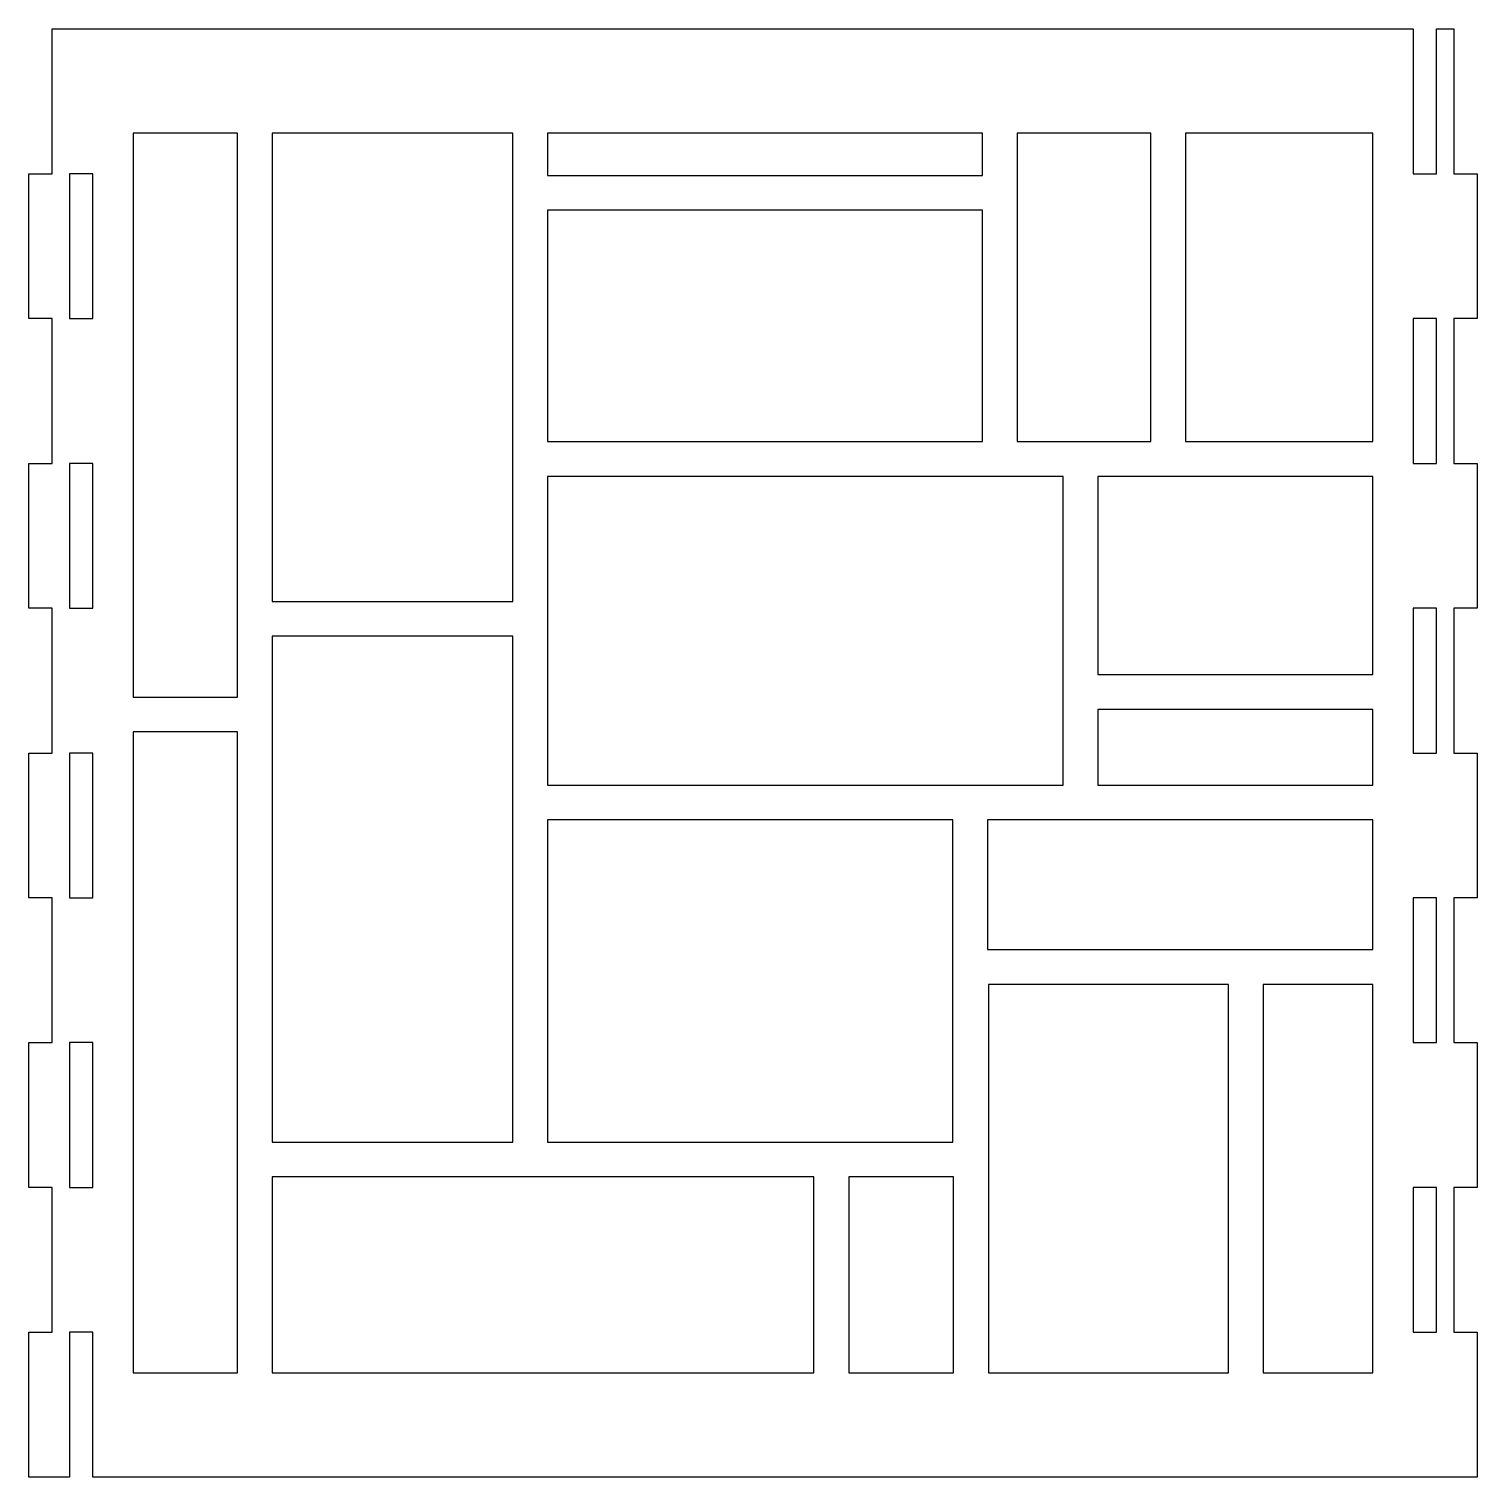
# Model space of a CAD drawing. Header units: millimetres. Extents: x -250 to 0, y 0 to 250.
import ezdxf

# ---------------------------------------------------------------- set-up
doc = ezdxf.new("R2010")
doc.units = ezdxf.units.MM
doc.layers.get('0').update_dxf_attribs({"linetype": 'CONTINUOUS'})

msp = doc.modelspace()

# ---------------------------------------------------------------- linework, layer by layer
for points in [[(-7, 225), (-7, 250), (-4, 250), (-4, 225), (0, 225), (0, 200), (-4, 200), (-4, 175), (0, 175), (0, 150), (-4, 150), (-4, 125), (0, 125), (0, 100), (-4, 100), (-4, 75), (0, 75), (0, 50), (-4, 50), (-4, 25), (0, 25), (0, 0), (-239, 0), (-239, 25), (-243, 25), (-243, 0), (-250, 0), (-250, 25), (-246, 25), (-246, 50), (-250, 50), (-250, 75), (-246, 75), (-246, 100), (-250, 100), (-250, 125), (-246, 125), (-246, 150), (-250, 150), (-250, 175), (-246, 175), (-246, 200), (-250, 200), (-250, 225), (-246, 225), (-246, 250), (-11, 250), (-11, 225)], [(-214, 134.64), (-214, 232), (-232, 232), (-232, 134.64)], [(-208, 151.18), (-166.48, 151.18), (-166.48, 232), (-208, 232)], [(-160.48, 232), (-160.48, 224.72), (-85.37, 224.72), (-85.37, 232)], [(-56.33, 232), (-79.37, 232), (-79.37, 178.75), (-56.33, 178.75)], [(-50.33, 232), (-50.33, 178.75), (-18, 178.75), (-18, 232)], [(-243, 225), (-243, 200), (-239, 200), (-239, 225)], [(-85.37, 178.75), (-85.37, 218.72), (-160.48, 218.72), (-160.48, 178.75)], [(-11, 200), (-11, 175), (-7, 175), (-7, 200)], [(-243, 175), (-243, 150), (-239, 150), (-239, 175)], [(-71.44, 119.45), (-71.44, 172.75), (-160.48, 172.75), (-160.48, 119.45)], [(-18, 138.53), (-18, 172.75), (-65.44, 172.75), (-65.44, 138.53)], [(-7, 125), (-7, 150), (-11, 150), (-11, 125)], [(-208, 57.8), (-166.48, 57.8), (-166.48, 145.18), (-208, 145.18)], [(-65.44, 132.53), (-65.44, 119.45), (-18, 119.45), (-18, 132.53)], [(-232, 128.64), (-232, 18), (-214, 18), (-214, 128.64)], [(-239, 100), (-239, 125), (-243, 125), (-243, 100)], [(-90.52, 57.8), (-90.52, 113.45), (-160.48, 113.45), (-160.48, 57.8)], [(-84.52, 113.45), (-84.52, 91.06), (-18, 91.06), (-18, 113.45)], [(-11, 100), (-11, 75), (-7, 75), (-7, 100)], [(-42.93, 18), (-42.93, 85.06), (-84.36, 85.06), (-84.36, 18)], [(-36.93, 85.06), (-36.93, 18), (-18, 18), (-18, 85.06)], [(-239, 50), (-239, 75), (-243, 75), (-243, 50)], [(-114.47, 18), (-114.47, 51.8), (-208, 51.8), (-208, 18)], [(-90.36, 18), (-90.36, 51.8), (-108.47, 51.8), (-108.47, 18)], [(-11, 50), (-11, 25), (-7, 25), (-7, 50)]]:
    msp.add_lwpolyline(points, close=True)

doc.saveas('drawing.dxf')
